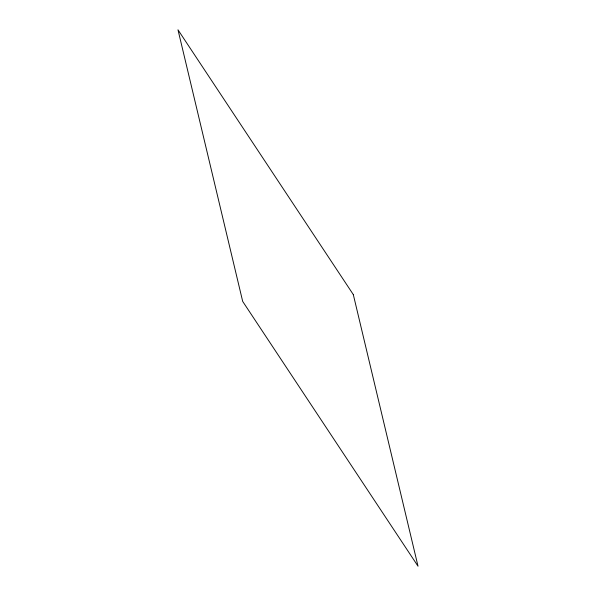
<?xml version="1.0" encoding="UTF-8"?>
<svg xmlns="http://www.w3.org/2000/svg" width="596" height="596" viewBox="0 0 596 596"><rect width="100%" height="100%" fill="white"/><g stroke="black" fill="none" stroke-linecap="round" stroke-linejoin="round"><path stroke-width="0.89" d="M353.309 294.58L177.981 29.8L242.691 301.42L418.019 566.2L353.309 294.58"/></g></svg>
